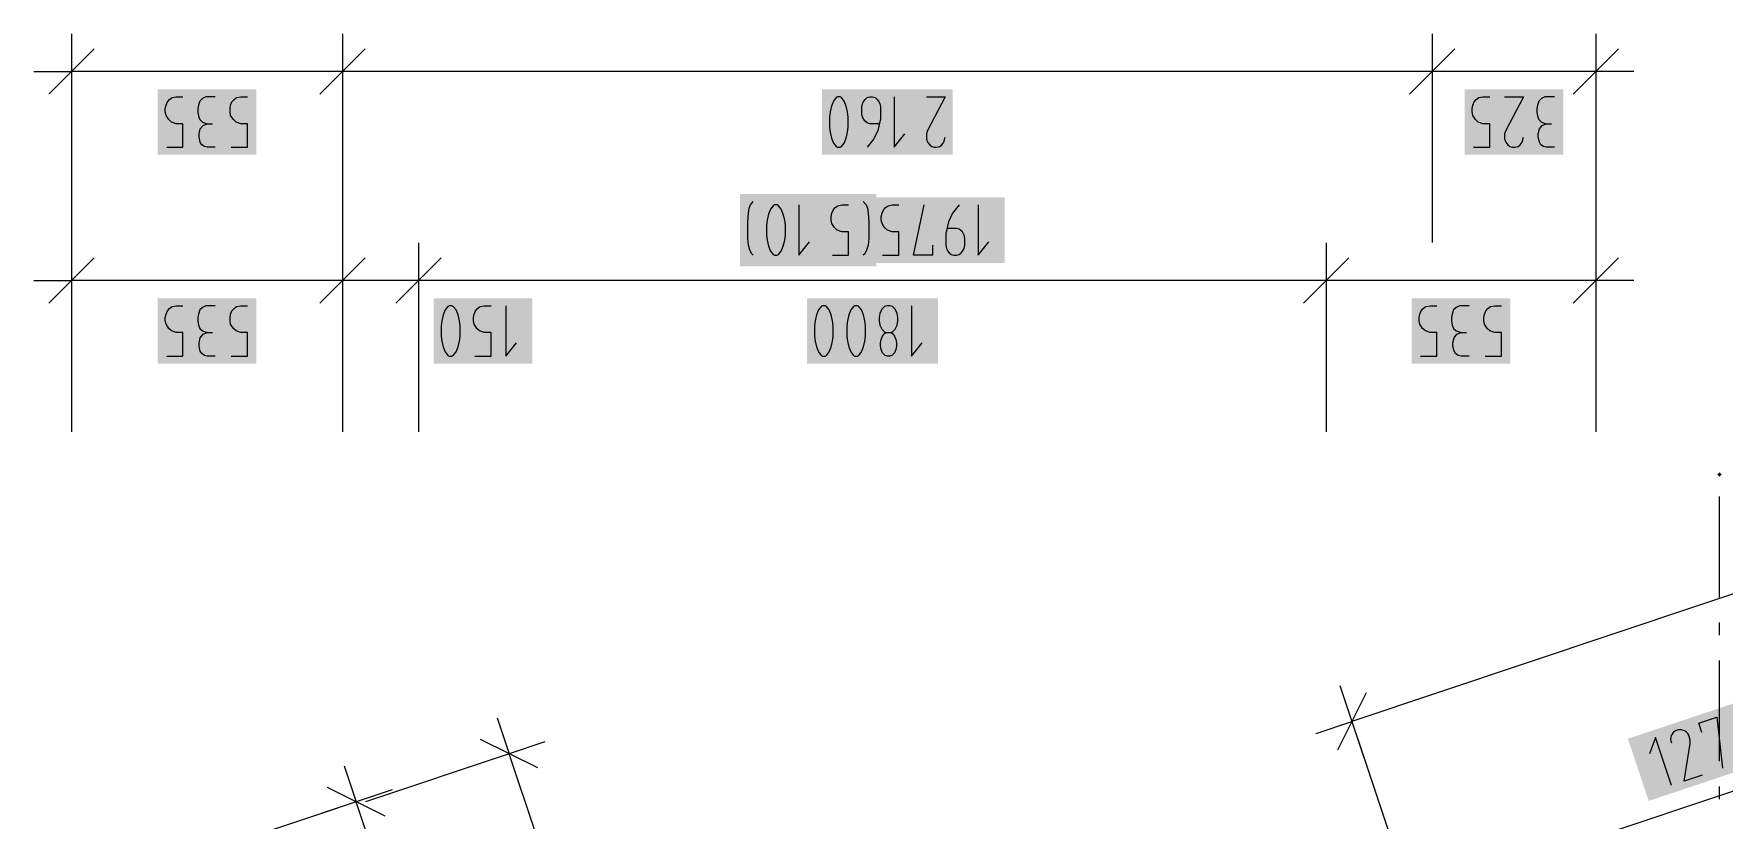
# Model space of a CAD drawing. Header units: millimetres. Extents: x 0 to 594, y 0 to 420.
# Drawn here: x 204.41 to 235.12, y 333.06 to 347.34 of the extents above; entities that cross this region are included whole.
import ezdxf

# ---------------------------------------------------------------- set-up
doc = ezdxf.new("R2010")
doc.units = ezdxf.units.MM
doc.header["$LTSCALE"] = 8
doc.layers.add('PDF_Koty delkove', color=7, linetype='Continuous')
doc.layers.add('PDF_Osy hlavni', color=7, linetype='Continuous')

msp = doc.modelspace()

# ---------------------------------------------------------------- linework, layer by layer
at = {"layer": 'PDF_Koty delkove', "lineweight": 18}
for points in [[(205.099, 347.341), (205.099, 346.654), (205.099, 345.967)], [(210.021, 347.341), (210.021, 346.654), (210.021, 345.967)], [(229.809, 347.341), (229.809, 346.654), (229.809, 345.967)], [(232.786, 347.341), (232.786, 346.654), (232.786, 345.967)], [(205.511, 347.066), (204.687, 346.242)], [(210.433, 347.066), (209.609, 346.242)], [(230.222, 347.066), (229.397, 346.242)], [(233.198, 347.066), (232.374, 346.242)], [(204.412, 346.654), (205.099, 346.654), (205.099, 343.552)], [(232.786, 346.654), (229.809, 346.654), (215.912, 346.654), (210.021, 346.654), (205.099, 346.654)], [(210.021, 346.654), (210.021, 346.334), (210.021, 343.552)], [(229.809, 346.654), (229.809, 346.392), (229.809, 346.334), (229.809, 343.552)], [(233.473, 346.654), (232.786, 346.654), (232.786, 343.552)], [(206.826, 345.28), (207.119, 345.28), (207.119, 345.707), (206.997, 345.707), (206.912, 345.738), (206.862, 345.784), (206.814, 345.86), (206.801, 345.921), (206.801, 345.982), (206.814, 346.043), (206.838, 346.104), (206.875, 346.15), (206.923, 346.181), (206.997, 346.196), (207.119, 346.196)], [(207.706, 346.196), (207.535, 346.196), (207.474, 346.165), (207.425, 346.119), (207.401, 346.043), (207.389, 345.982), (207.389, 345.921), (207.401, 345.845), (207.425, 345.784), (207.474, 345.738), (207.56, 345.707)], [(208, 345.28), (208.293, 345.28), (208.293, 345.707), (208.171, 345.707), (208.086, 345.738), (208.037, 345.784), (207.988, 345.86), (207.976, 345.921), (207.976, 345.982), (207.988, 346.043), (208.012, 346.104), (208.049, 346.15), (208.097, 346.181), (208.171, 346.196), (208.293, 346.196)], [(219.768, 345.707), (219.597, 345.707), (219.548, 345.723), (219.511, 345.753), (219.487, 345.784), (219.463, 345.829), (219.45, 345.89), (219.45, 346.012), (219.463, 346.074), (219.487, 346.119), (219.511, 346.15), (219.548, 346.181), (219.597, 346.196), (219.645, 346.196), (219.694, 346.181), (219.731, 346.15), (219.755, 346.119)], [(219.755, 346.119), (219.78, 346.074), (219.793, 346.012), (219.793, 345.799), (219.744, 345.585), (219.67, 345.432), (219.548, 345.28)], [(220.037, 346.196), (220.037, 345.28), (220.232, 345.524)], [(220.624, 346.196), (220.967, 346.196), (220.648, 345.585), (220.624, 345.524), (220.624, 345.432), (220.648, 345.372), (220.685, 345.326), (220.722, 345.295), (220.771, 345.28), (220.819, 345.28), (220.869, 345.295), (220.905, 345.326), (220.942, 345.372), (220.967, 345.463)], [(230.563, 345.28), (230.857, 345.28), (230.857, 345.707), (230.734, 345.707), (230.649, 345.738), (230.6, 345.784), (230.552, 345.86), (230.539, 345.921), (230.539, 345.982), (230.552, 346.043), (230.576, 346.104), (230.613, 346.15), (230.661, 346.181), (230.734, 346.196), (230.857, 346.196)], [(231.126, 346.196), (231.469, 346.196), (231.151, 345.585), (231.126, 345.524), (231.126, 345.432), (231.151, 345.372), (231.187, 345.326), (231.224, 345.295), (231.273, 345.28)], [(232.031, 346.196), (231.86, 346.196), (231.799, 346.165), (231.75, 346.119), (231.726, 346.043), (231.713, 345.982), (231.713, 345.921), (231.726, 345.845), (231.75, 345.784), (231.799, 345.738), (231.884, 345.707)], [(207.413, 345.524), (207.437, 345.616), (207.486, 345.677), (207.56, 345.707), (207.657, 345.707)], [(207.706, 345.28), (207.56, 345.28), (207.51, 345.295), (207.462, 345.326), (207.437, 345.372), (207.413, 345.463), (207.413, 345.524)], [(231.273, 345.28), (231.321, 345.28), (231.371, 345.295), (231.407, 345.326), (231.444, 345.372), (231.469, 345.463)], [(232.031, 345.28), (231.884, 345.28), (231.835, 345.295), (231.787, 345.326), (231.762, 345.372), (231.738, 345.463), (231.738, 345.524), (231.762, 345.616), (231.811, 345.677), (231.884, 345.707), (231.982, 345.707)], [(258.369, 344.897), (228.355, 334.85)], [(217.477, 343.317), (217.452, 343.347), (217.416, 343.409), (217.391, 343.499), (217.379, 343.622), (217.379, 343.927), (217.391, 344.08), (217.403, 344.171), (217.428, 344.233), (217.477, 344.293)], [(217.721, 343.866), (217.721, 343.682), (217.734, 343.592), (217.758, 343.485), (217.794, 343.393), (217.843, 343.332), (217.868, 343.317), (217.916, 343.317), (217.941, 343.332), (217.989, 343.393), (218.026, 343.485), (218.051, 343.592), (218.063, 343.682), (218.063, 343.866), (218.051, 343.957), (218.026, 344.064), (217.989, 344.156), (217.941, 344.217), (217.916, 344.233), (217.868, 344.233), (217.843, 344.217), (217.794, 344.156)], [(218.307, 344.233), (218.307, 343.317), (218.502, 343.561)], [(218.918, 343.317), (219.211, 343.317), (219.211, 343.744), (219.088, 343.744), (219.003, 343.775), (218.954, 343.821), (218.906, 343.897), (218.893, 343.957), (218.893, 344.019), (218.906, 344.08), (218.93, 344.14), (218.967, 344.186), (219.015, 344.217), (219.088, 344.233), (219.211, 344.233)], [(219.479, 344.293), (219.528, 344.233), (219.553, 344.171), (219.565, 344.08), (219.578, 343.927), (219.578, 343.622), (219.565, 343.499), (219.54, 343.409), (219.504, 343.347), (219.479, 343.317)], [(219.843, 344.14), (219.88, 344.186), (219.928, 344.217), (220.001, 344.233), (220.124, 344.233)], [(220.735, 343.499), (220.735, 343.317), (220.392, 343.317), (220.587, 344.233)], [(221.223, 344.233), (221.1, 344.08), (221.027, 343.927), (220.979, 343.714), (220.979, 343.499), (220.991, 343.439), (221.015, 343.393), (221.039, 343.363), (221.076, 343.332), (221.125, 343.317), (221.174, 343.317), (221.223, 343.332), (221.259, 343.363), (221.283, 343.393), (221.308, 343.439), (221.321, 343.499), (221.321, 343.622), (221.308, 343.682), (221.283, 343.744), (221.223, 343.79), (221.174, 343.805), (221.003, 343.805)], [(221.565, 344.233), (221.565, 343.317), (221.76, 343.561)], [(217.794, 344.156), (217.758, 344.064), (217.734, 343.957), (217.721, 343.866)], [(219.83, 343.317), (220.124, 343.317), (220.124, 343.744), (220.001, 343.744), (219.916, 343.775), (219.867, 343.821), (219.819, 343.897), (219.806, 343.957), (219.806, 344.019), (219.819, 344.08), (219.843, 344.14)], [(205.511, 343.271), (204.687, 342.447)], [(205.099, 343.546), (205.099, 342.859), (205.099, 342.172)], [(210.433, 343.271), (209.609, 342.447)], [(210.021, 343.546), (210.021, 342.859), (210.021, 342.172)], [(211.812, 343.271), (210.988, 342.447)], [(211.4, 343.546), (211.4, 342.859), (211.4, 342.172)], [(228.298, 343.271), (227.474, 342.447)], [(227.886, 343.546), (227.886, 342.859), (227.886, 342.172)], [(233.198, 343.271), (232.374, 342.447)], [(232.786, 343.546), (232.786, 342.859), (232.786, 342.172)], [(204.412, 342.859), (205.099, 342.859), (205.099, 340.111)], [(232.786, 342.859), (229.485, 342.859), (229.045, 342.859), (227.886, 342.859), (222.482, 342.859), (211.4, 342.859), (210.021, 342.859), (205.099, 342.859)], [(210.021, 342.859), (210.021, 342.538), (210.021, 340.111)], [(211.4, 342.859), (211.4, 342.538), (211.4, 340.111)], [(227.886, 342.859), (227.886, 342.689), (227.886, 342.538), (227.886, 340.111)], [(233.473, 342.859), (232.786, 342.859), (232.786, 340.111)], [(206.826, 341.485), (207.119, 341.485), (207.119, 341.912), (206.997, 341.912), (206.912, 341.943), (206.862, 341.989), (206.814, 342.065), (206.801, 342.125), (206.801, 342.187), (206.814, 342.248), (206.838, 342.309), (206.875, 342.354), (206.923, 342.386), (206.997, 342.401), (207.119, 342.401)], [(207.706, 342.401), (207.535, 342.401), (207.474, 342.37), (207.425, 342.324), (207.401, 342.248), (207.389, 342.187), (207.389, 342.125), (207.401, 342.049), (207.425, 341.989), (207.474, 341.943), (207.56, 341.912)], [(208, 341.485), (208.293, 341.485), (208.293, 341.912), (208.171, 341.912), (208.086, 341.943), (208.037, 341.989), (207.988, 342.065), (207.976, 342.125), (207.976, 342.187), (207.988, 342.248), (208.012, 342.309), (208.049, 342.354), (208.097, 342.386), (208.171, 342.401), (208.293, 342.401)], [(211.812, 342.034), (211.812, 341.851), (211.825, 341.76), (211.849, 341.653), (211.886, 341.561), (211.934, 341.5), (211.959, 341.485), (212.007, 341.485), (212.032, 341.5), (212.081, 341.561), (212.118, 341.653), (212.142, 341.76), (212.155, 341.851), (212.155, 342.034), (212.142, 342.125), (212.118, 342.233), (212.081, 342.324), (212.032, 342.386), (212.007, 342.401), (211.959, 342.401), (211.934, 342.386), (211.886, 342.324), (211.849, 342.233)], [(212.424, 341.485), (212.717, 341.485), (212.717, 341.912), (212.595, 341.912), (212.509, 341.943), (212.46, 341.989), (212.412, 342.065), (212.399, 342.125), (212.399, 342.187), (212.412, 342.248), (212.436, 342.309), (212.473, 342.354), (212.521, 342.386), (212.595, 342.401), (212.717, 342.401)], [(212.986, 342.401), (212.986, 341.485), (213.182, 341.729)], [(218.896, 341.653), (218.921, 341.76), (218.934, 341.851), (218.934, 342.034), (218.921, 342.125), (218.896, 342.233), (218.86, 342.324), (218.811, 342.386), (218.786, 342.401), (218.738, 342.401), (218.713, 342.386), (218.664, 342.324), (218.628, 342.233), (218.604, 342.125), (218.591, 342.034)], [(220.352, 342.401), (220.352, 341.485), (220.548, 341.729)], [(229.602, 341.485), (229.895, 341.485), (229.895, 341.912), (229.773, 341.912), (229.688, 341.943), (229.638, 341.989), (229.59, 342.065), (229.577, 342.125), (229.577, 342.187), (229.59, 342.248), (229.614, 342.309), (229.651, 342.354), (229.699, 342.386), (229.773, 342.401), (229.895, 342.401)], [(230.482, 342.401), (230.311, 342.401), (230.25, 342.37), (230.201, 342.324), (230.177, 342.248), (230.165, 342.187), (230.165, 342.125), (230.177, 342.049), (230.201, 341.989), (230.25, 341.943), (230.336, 341.912), (230.433, 341.912)], [(230.776, 341.485), (231.069, 341.485), (231.069, 341.912), (230.947, 341.912), (230.862, 341.943), (230.813, 341.989), (230.764, 342.065), (230.752, 342.125), (230.752, 342.187), (230.764, 342.248), (230.788, 342.309), (230.825, 342.354), (230.874, 342.386), (230.947, 342.401), (231.069, 342.401)], [(211.849, 342.233), (211.825, 342.125), (211.812, 342.034)], [(207.706, 341.485), (207.56, 341.485), (207.51, 341.5), (207.462, 341.531), (207.437, 341.577), (207.413, 341.667), (207.413, 341.729), (207.437, 341.82), (207.486, 341.882), (207.56, 341.912), (207.657, 341.912)], [(218.591, 342.034), (218.591, 341.851), (218.604, 341.76), (218.628, 341.653), (218.664, 341.561), (218.713, 341.5), (218.738, 341.485), (218.786, 341.485), (218.811, 341.5), (218.86, 341.561), (218.896, 341.653)], [(220.071, 341.79), (220.083, 341.729), (220.083, 341.667), (220.071, 341.607), (220.046, 341.546), (219.997, 341.5), (219.96, 341.485), (219.912, 341.485), (219.875, 341.5), (219.826, 341.546), (219.802, 341.607), (219.79, 341.667), (219.79, 341.729), (219.802, 341.79), (219.826, 341.851), (219.863, 341.896), (219.887, 341.912)], [(219.985, 341.912), (220.01, 341.896), (220.046, 341.851), (220.071, 341.79)], [(230.482, 341.485), (230.336, 341.485), (230.286, 341.5), (230.238, 341.531), (230.213, 341.577), (230.189, 341.667), (230.189, 341.729), (230.213, 341.82), (230.262, 341.882), (230.336, 341.912)], [(259.448, 341.671), (256.148, 340.566), (254.753, 340.1), (254.193, 339.912), (240.515, 335.333), (229.435, 331.625)], [(228.615, 335.372), (228.095, 334.329)], [(228.137, 335.502), (228.355, 334.85), (228.573, 334.199)], [(212.826, 334.915), (213.044, 334.264), (210.439, 333.392)], [(227.704, 334.632), (228.355, 334.85), (229.227, 332.245)], [(234.712, 334.648), (234.655, 334.821), (234.98, 334.929), (235.085, 333.999)], [(213.696, 334.482), (213.044, 334.264), (212.393, 334.046)], [(213.566, 334.004), (212.523, 334.524)], [(234.157, 333.688), (233.866, 334.557), (233.758, 334.264)], [(217.949, 319.61), (213.044, 334.264)], [(210.052, 334.041), (210.27, 333.389), (207.665, 332.517)], [(210.922, 333.608), (210.27, 333.389), (209.619, 333.171)], [(210.792, 333.129), (209.749, 333.65)], [(215.192, 318.687), (214.956, 319.391), (212.049, 328.076), (210.27, 333.389)]]:
    msp.add_lwpolyline(points, dxfattribs=at)
for points in [[(218.863, 345.829), (218.863, 345.646), (218.875, 345.555), (218.9, 345.448), (218.936, 345.356), (218.985, 345.295), (219.01, 345.28), (219.058, 345.28), (219.083, 345.295), (219.132, 345.356), (219.168, 345.448), (219.193, 345.555), (219.206, 345.646), (219.206, 345.829), (219.193, 345.921), (219.168, 346.028), (219.132, 346.119), (219.083, 346.181), (219.058, 346.196), (219.01, 346.196), (218.985, 346.181), (218.936, 346.119), (218.9, 346.028), (218.875, 345.921)], [(219.178, 342.034), (219.178, 341.851), (219.191, 341.76), (219.215, 341.653), (219.252, 341.561), (219.3, 341.5), (219.325, 341.485), (219.373, 341.485), (219.398, 341.5), (219.447, 341.561), (219.483, 341.653), (219.508, 341.76), (219.521, 341.851), (219.521, 342.034), (219.508, 342.125), (219.483, 342.233), (219.447, 342.324), (219.398, 342.386), (219.373, 342.401), (219.325, 342.401), (219.3, 342.386), (219.252, 342.324), (219.215, 342.233), (219.191, 342.125)], [(219.765, 342.187), (219.765, 342.125), (219.778, 342.049), (219.814, 341.973), (219.863, 341.928), (219.887, 341.912), (219.985, 341.912), (220.01, 341.928), (220.059, 341.973), (220.096, 342.049), (220.108, 342.125), (220.108, 342.187), (220.096, 342.263), (220.059, 342.34), (220.01, 342.386), (219.96, 342.401), (219.912, 342.401), (219.863, 342.386), (219.814, 342.34), (219.778, 342.263)]]:
    msp.add_lwpolyline(points, close=True, dxfattribs=at)
msp.add_lwpolyline([(234.713, 333.874), (234.389, 333.766), (234.497, 334.446), (234.5, 334.512), (234.471, 334.599, 0.981637), (234.156, 334.461)], format="xyb", dxfattribs=at)
at = {"layer": 'PDF_Koty delkove', "color": 7, "lineweight": 18, "true_color": 0xffffff, "transparency": 33554559}
for points in [[(208.456, 346.334), (206.664, 346.334), (208.456, 345.143), (206.664, 345.143)], [(221.104, 346.334), (218.726, 346.334), (221.104, 345.143), (218.726, 345.143)], [(232.193, 346.334), (230.402, 346.334), (232.193, 345.143), (230.402, 345.143)], [(219.715, 344.431), (217.242, 344.431), (219.715, 343.119), (217.242, 343.119)], [(222.044, 344.37), (219.669, 344.37), (222.044, 343.18), (219.669, 343.18)], [(208.456, 342.538), (206.664, 342.538), (208.456, 341.348), (206.664, 341.348)], [(213.467, 342.538), (211.675, 342.538), (213.467, 341.348), (211.675, 341.348)], [(220.833, 342.538), (218.454, 342.538), (220.833, 341.348), (218.454, 341.348)], [(231.232, 342.538), (229.44, 342.538), (231.232, 341.348), (229.44, 341.348)], [(233.745, 333.405), (236.001, 334.16), (233.367, 334.535), (235.623, 335.29)]]:
    msp.add_solid(points, dxfattribs=at)
at = {"layer": 'PDF_Osy hlavni', "lineweight": 18}
for points in [[(235.03, 337.103), (235.03, 338.935)], [(235.03, 336.416), (235.03, 336.645)], [(235.03, 334.126), (235.03, 335.958)], [(235.03, 333.44), (235.03, 333.668)]]:
    msp.add_lwpolyline(points, dxfattribs=at)
at = {"layer": 'PDF_Osy hlavni', "lineweight": 18, "transparency": 33554559}
msp.add_solid([(235.03, 339.294), (234.989, 339.335), (235.071, 339.335), (235.03, 339.377)], dxfattribs=at)

doc.saveas('drawing.dxf')
